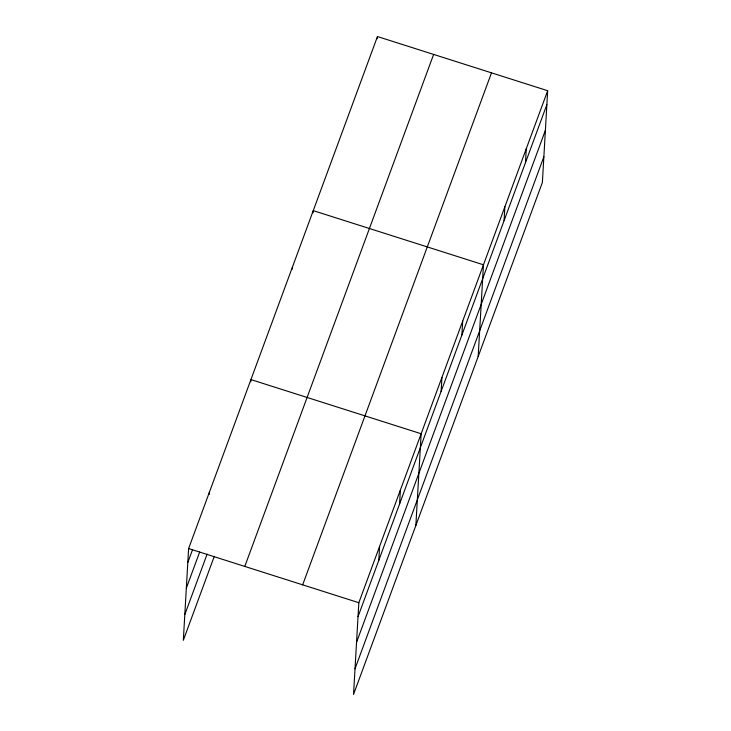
<?xml version="1.0" encoding="UTF-8"?>
<svg xmlns="http://www.w3.org/2000/svg" width="731" height="731" viewBox="0 0 731 731"><rect width="100%" height="100%" fill="white"/><g stroke="black" fill="none" stroke-linecap="round" stroke-linejoin="round"><path stroke-width="1.1" d="M547.674 90.717L358.83 602.709L353.539 694.45L542.384 182.448L547.674 90.717L377.461 36.55L188.616 548.552L183.326 640.283L214.293 556.337M209.267 494.375L209.386 492.228M250.815 381.728L250.934 379.59L421.147 433.748L415.857 525.488M292.354 269.09L292.482 266.952M313.124 212.776L313.252 210.629L483.465 264.796L478.175 356.527M377.333 38.697L377.461 36.55M378.804 560.321L379.608 546.395M399.574 504.006L400.378 490.072M441.122 391.359L441.926 377.434M461.891 335.045L462.696 321.11M504.061 220.698L504.865 206.763M525.47 162.675L526.274 148.74M187.812 562.477L192.518 549.73M186.332 588.153L199.664 552.024M184.806 614.607L207.147 554.043M244.784 566.424L433.629 54.423M302.661 584.837L491.497 72.835M358.026 616.644L546.87 104.643M356.545 642.321L545.39 130.319M355.019 668.774L543.864 156.772M188.616 548.552L358.83 602.709"/></g></svg>
